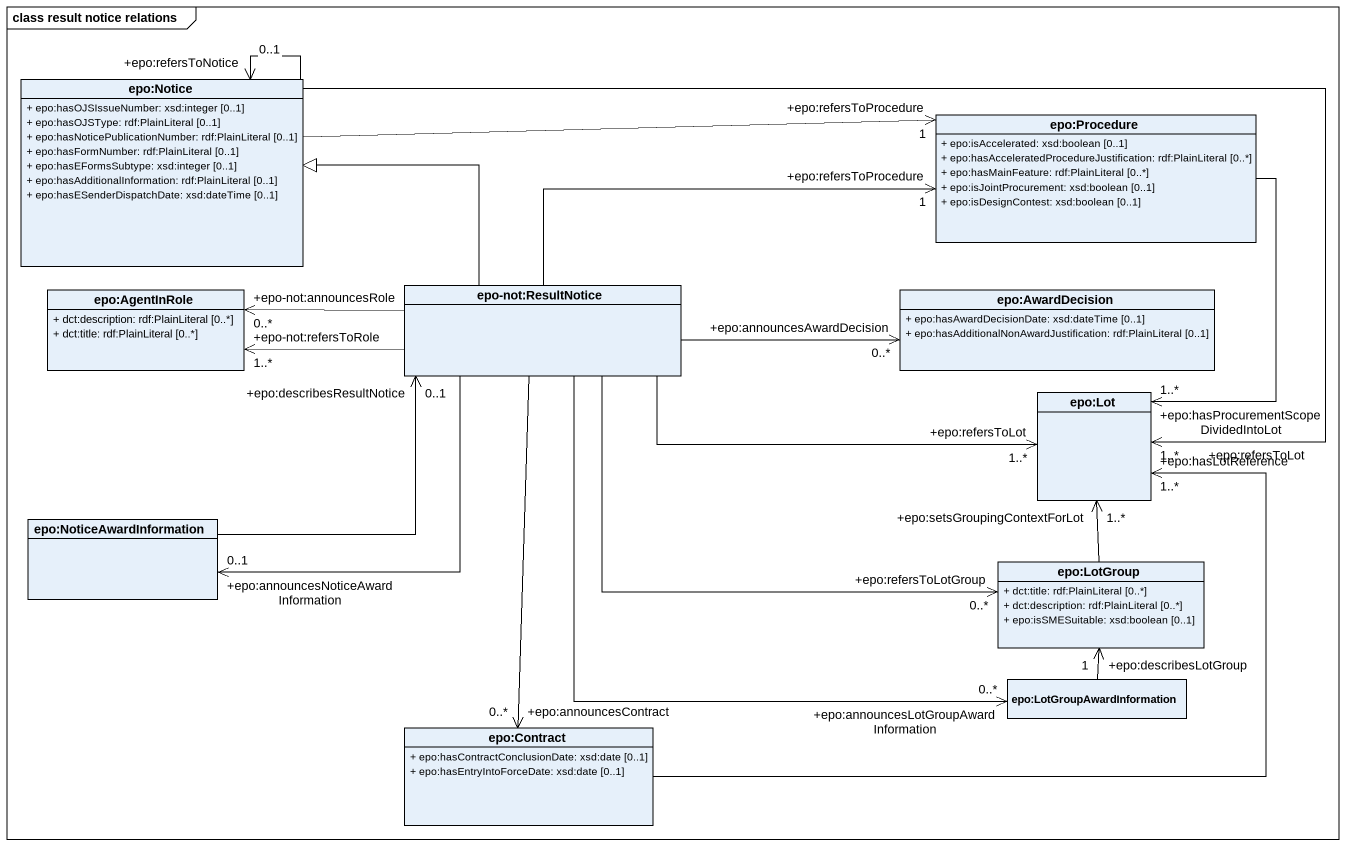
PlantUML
@startuml
mainframe class result notice relations
hide circle
hide empty members
skinparam classAttributeIconSize 0
class "epo:Notice" as epo_Notice {
  + epo:hasOJSIssueNumber: xsd:integer [0..1]
  + epo:hasOJSType: rdf:PlainLiteral [0..1]
  + epo:hasNoticePublicationNumber: rdf:PlainLiteral [0..1]
  + epo:hasFormNumber: rdf:PlainLiteral [0..1]
  + epo:hasEFormsSubtype: xsd:integer [0..1]
  + epo:hasAdditionalInformation: rdf:PlainLiteral [0..1]
  + epo:hasESenderDispatchDate: xsd:dateTime [0..1]
}
class "epo:Procedure" as epo_Procedure {
  + epo:isAccelerated: xsd:boolean [0..1]
  + epo:hasAcceleratedProcedureJustification: rdf:PlainLiteral [0..*]
  + epo:hasMainFeature: rdf:PlainLiteral [0..*]
  + epo:isJointProcurement: xsd:boolean [0..1]
  + epo:isDesignContest: xsd:boolean [0..1]
}
class "epo:AgentInRole" as epo_AgentInRole {
  + dct:description: rdf:PlainLiteral [0..*]
  + dct:title: rdf:PlainLiteral [0..*]
}
class "epo-not:ResultNotice" as epo_not_ResultNotice
class "epo:AwardDecision" as epo_AwardDecision {
  + epo:hasAwardDecisionDate: xsd:dateTime [0..1]
  + epo:hasAdditionalNonAwardJustification: rdf:PlainLiteral [0..1]
}
class "epo:Lot" as epo_Lot
class "epo:NoticeAwardInformation" as epo_NoticeAwardInformation
class "epo:LotGroup" as epo_LotGroup {
  + dct:title: rdf:PlainLiteral [0..*]
  + dct:description: rdf:PlainLiteral [0..*]
  + epo:isSMESuitable: xsd:boolean [0..1]
}
class "epo:LotGroupAwardInformation" as epo_LotGroupAwardInformation
class "epo:Contract" as epo_Contract {
  + epo:hasContractConclusionDate: xsd:date [0..1]
  + epo:hasEntryIntoForceDate: xsd:date [0..1]
}
epo_Notice --> "+epo:refersToNotice\n0..1" epo_Notice
epo_Notice -right-> "+epo:refersToProcedure\n1" epo_Procedure
epo_Notice -right-> "+epo:refersToLot\n1..*" epo_Lot
epo_Procedure --> "+epo:hasProcurementScopeDividedIntoLot\n1..*" epo_Lot
epo_not_ResultNotice -left-|> epo_Notice
epo_not_ResultNotice -right-> "+epo:refersToProcedure\n1" epo_Procedure
epo_not_ResultNotice -left-> "+epo-not:refersToRole\n1..*" epo_AgentInRole
epo_not_ResultNotice -left-> "+epo-not:announcesRole\n0..*" epo_AgentInRole
epo_not_ResultNotice -right-> "+epo:announcesAwardDecision\n0..*" epo_AwardDecision
epo_not_ResultNotice -right-> "+epo:refersToLot\n1..*" epo_Lot
epo_not_ResultNotice -left-> "+epo:announcesNoticeAwardInformation\n0..1" epo_NoticeAwardInformation
epo_not_ResultNotice -right-> "+epo:refersToLotGroup\n0..*" epo_LotGroup
epo_not_ResultNotice --> "+epo:announcesLotGroupAwardInformation\n0..*" epo_LotGroupAwardInformation
epo_not_ResultNotice --> "+epo:announcesContract\n0..*" epo_Contract
epo_NoticeAwardInformation -right-> "+epo:describesResultNotice\n0..1" epo_not_ResultNotice
epo_LotGroup -up-> "+epo:setsGroupingContextForLot\n1..*" epo_Lot
epo_LotGroupAwardInformation -up-> "+epo:describesLotGroup\n1" epo_LotGroup
epo_Contract -right-> "+epo:hasLotReference\n1..*" epo_Lot
@enduml
